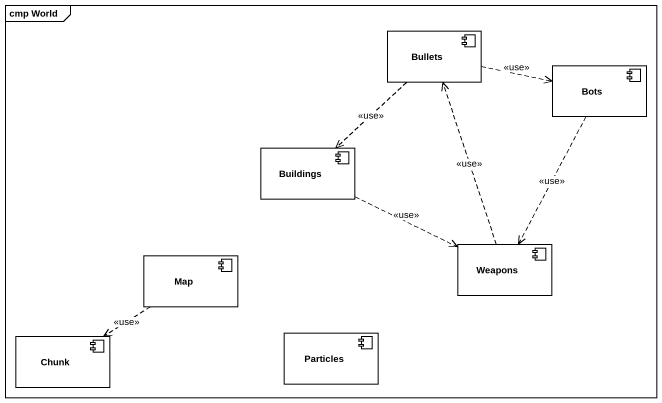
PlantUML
@startuml
mainframe cmp World
component Bullets
component Bots
component Buildings
component Weapons
component "Map" as Map_
component Chunk
component Particles
Bullets .right.> Bots : <<use>>
Bullets ..> Buildings : <<use>>
Bots ..> Weapons : <<use>>
Buildings .right.> Weapons : <<use>>
Weapons .up.> Bullets : <<use>>
Map_ ..> Chunk : <<use>>
@enduml
